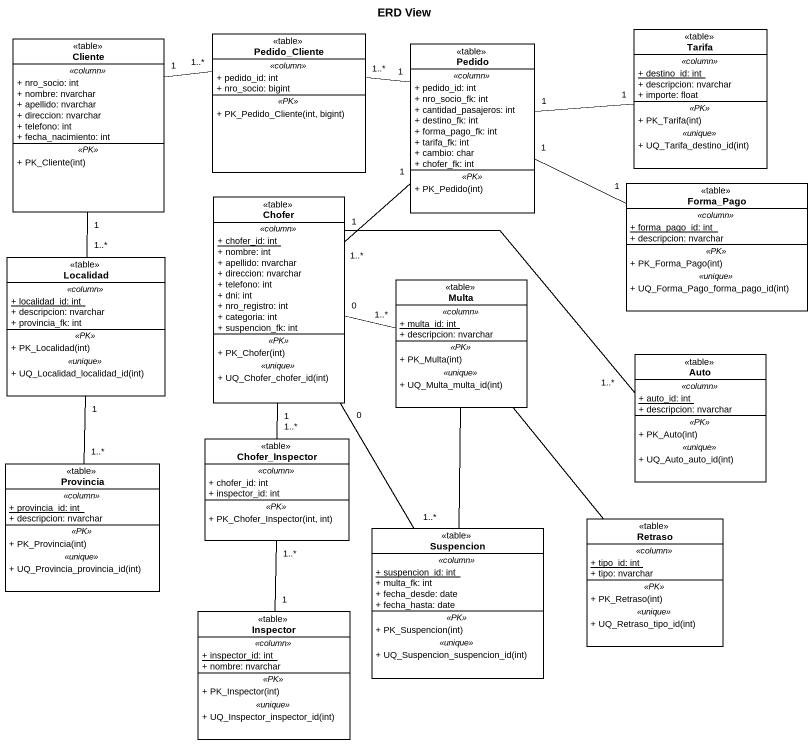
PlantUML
@startuml
title ERD View
hide circle
hide empty members
skinparam classAttributeIconSize 0
class Tarifa <<table>> {
  .. <<column>> ..
  {static} + destino_id: int
  + descripcion: nvarchar
  + importe: float
  .. <<PK>> ..
  + PK_Tarifa(int)
  .. <<unique>> ..
  + UQ_Tarifa_destino_id(int)
}
class Cliente <<table>> {
  .. <<column>> ..
  + nro_socio: int
  + nombre: nvarchar
  + apellido: nvarchar
  + direccion: nvarchar
  + telefono: int
  + fecha_nacimiento: int
  .. <<PK>> ..
  + PK_Cliente(int)
}
class Pedido_Cliente <<table>> {
  .. <<column>> ..
  + pedido_id: int
  + nro_socio: bigint
  .. <<PK>> ..
  + PK_Pedido_Cliente(int, bigint)
}
class Pedido <<table>> {
  .. <<column>> ..
  + pedido_id: int
  + nro_socio_fk: int
  + cantidad_pasajeros: int
  + destino_fk: int
  + forma_pago_fk: int
  + tarifa_fk: int
  + cambio: char
  + chofer_fk: int
  .. <<PK>> ..
  + PK_Pedido(int)
}
class Forma_Pago <<table>> {
  .. <<column>> ..
  {static} + forma_pago_id: int
  + descripcion: nvarchar
  .. <<PK>> ..
  + PK_Forma_Pago(int)
  .. <<unique>> ..
  + UQ_Forma_Pago_forma_pago_id(int)
}
class Chofer <<table>> {
  .. <<column>> ..
  {static} + chofer_id: int
  + nombre: int
  + apellido: nvarchar
  + direccion: nvarchar
  + telefono: int
  + dni: int
  + nro_registro: int
  + categoria: int
  + suspencion_fk: int
  .. <<PK>> ..
  + PK_Chofer(int)
  .. <<unique>> ..
  + UQ_Chofer_chofer_id(int)
}
class Localidad <<table>> {
  .. <<column>> ..
  {static} + localidad_id: int
  + descripcion: nvarchar
  + provincia_fk: int
  .. <<PK>> ..
  + PK_Localidad(int)
  .. <<unique>> ..
  + UQ_Localidad_localidad_id(int)
}
class Multa <<table>> {
  .. <<column>> ..
  {static} + multa_id: int
  + descripcion: nvarchar
  .. <<PK>> ..
  + PK_Multa(int)
  .. <<unique>> ..
  + UQ_Multa_multa_id(int)
}
class Auto <<table>> {
  .. <<column>> ..
  {static} + auto_id: int
  + descripcion: nvarchar
  .. <<PK>> ..
  + PK_Auto(int)
  .. <<unique>> ..
  + UQ_Auto_auto_id(int)
}
class Chofer_Inspector <<table>> {
  .. <<column>> ..
  + chofer_id: int
  + inspector_id: int
  .. <<PK>> ..
  + PK_Chofer_Inspector(int, int)
}
class Provincia <<table>> {
  .. <<column>> ..
  {static} + provincia_id: int
  + descripcion: nvarchar
  .. <<PK>> ..
  + PK_Provincia(int)
  .. <<unique>> ..
  + UQ_Provincia_provincia_id(int)
}
class Suspencion <<table>> {
  .. <<column>> ..
  {static} + suspencion_id: int
  + multa_fk: int
  + fecha_desde: date
  + fecha_hasta: date
  .. <<PK>> ..
  + PK_Suspencion(int)
  .. <<unique>> ..
  + UQ_Suspencion_suspencion_id(int)
}
class Retraso <<table>> {
  .. <<column>> ..
  {static} + tipo_id: int
  + tipo: nvarchar
  .. <<PK>> ..
  + PK_Retraso(int)
  .. <<unique>> ..
  + UQ_Retraso_tipo_id(int)
}
class Inspector <<table>> {
  .. <<column>> ..
  {static} + inspector_id: int
  + nombre: nvarchar
  .. <<PK>> ..
  + PK_Inspector(int)
  .. <<unique>> ..
  + UQ_Inspector_inspector_id(int)
}
Cliente "1" -right- "1..*" Pedido_Cliente
Cliente "1" -- "1..*" Localidad
Pedido "1" -right- "1" Tarifa
Pedido "1" -left- "1..*" Pedido_Cliente
Pedido "1" -right- "1" Forma_Pago
Pedido "1" -- "1..*" Chofer
Chofer "0" -right- "1..*" Multa
Chofer "1" -right- "1..*" Auto
Chofer "1" -- "1..*" Chofer_Inspector
Chofer "0" -- "1..*" Suspencion
Localidad "1" -- "1..*" Provincia
Multa -- Suspencion
Multa -- Retraso
Chofer_Inspector "1..*" -- "1" Inspector
@enduml
